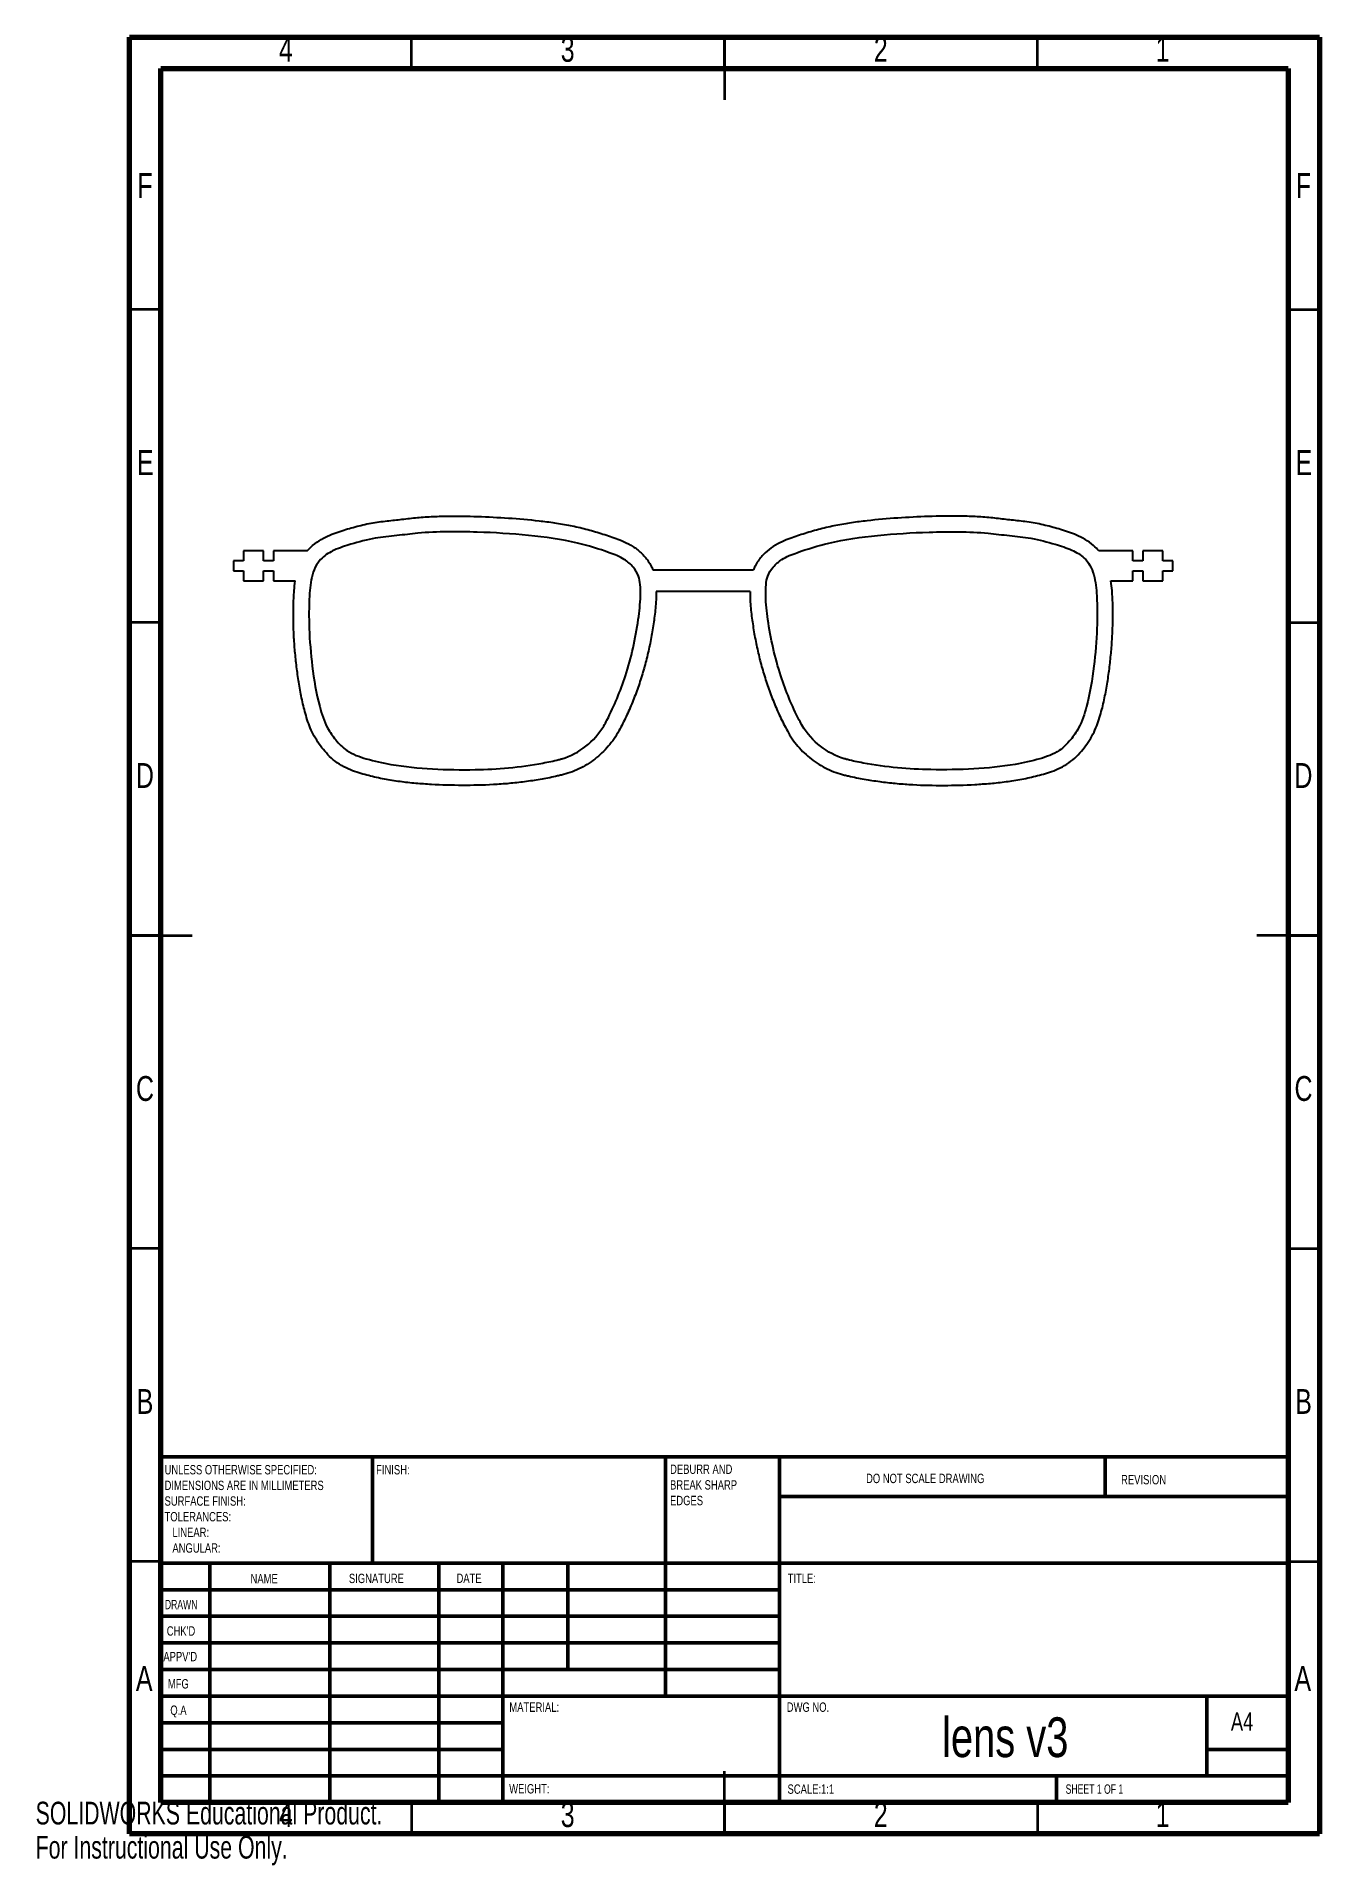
# Model space of a CAD drawing. Header units: millimetres. Extents: x 0 to 205, y 0 to 292.
import ezdxf

# ---------------------------------------------------------------- set-up
doc = ezdxf.new("R2010")
doc.units = ezdxf.units.MM
doc.styles.add('SLDTEXTSTYLE0', font='TXT', dxfattribs={"width": 0.686449})
doc.styles.add('SLDTEXTSTYLE1', font='TXT', dxfattribs={"width": 0.75})
doc.styles.add('SLDTEXTSTYLE2', font='TXT', dxfattribs={"width": 0.6875})
doc.styles.add('SLDTEXTSTYLE3', font='TXT', dxfattribs={"width": 0.7})

msp = doc.modelspace()

# ---------------------------------------------------------------- linework, layer by layer
at = {"color": 7, "linetype": 'Continuous', "lineweight": 70}
for p, q in [((15, 5), (15, 292)), ((15, 292), (205, 292)), ((205, 292), (205, 5)), ((20, 10), (20, 287)), ((20, 287), (200, 287)), ((200, 287), (200, 10)), ((200, 10), (20, 10)), ((205, 5), (15, 5))]:
    msp.add_line(p, q, dxfattribs=at)
at = {"color": 7, "linetype": 'Continuous', "lineweight": 35}
for p, q in [((60, 287), (60, 292)), ((110, 287), (110, 292)), ((110, 292), (110, 282)), ((160, 287), (160, 292)), ((20, 248.5), (15, 248.5)), ((200, 248.5), (205, 248.5)), ((20, 198.5), (15, 198.5)), ((200, 198.5), (205, 198.5)), ((20, 148.5), (15, 148.5)), ((15, 148.5), (25, 148.5)), ((205, 148.5), (195, 148.5)), ((200, 148.5), (205, 148.5)), ((20, 98.5), (15, 98.5)), ((200, 98.5), (205, 98.5)), ((20, 48.5), (15, 48.5)), ((200, 48.5), (205, 48.5)), ((110, 5), (110, 15)), ((60, 10), (60, 5)), ((110, 10), (110, 5)), ((160, 10), (160, 5))]:
    msp.add_line(p, q, dxfattribs=at)
at = {"color": 7, "linetype": 'Continuous', "lineweight": 25}
for p, q in [((31.59, 208.35), (31.59, 206.75)), ((33.19, 208.35), (31.59, 208.35)), ((33.19, 209.95), (33.19, 208.35)), ((36.39, 209.95), (33.19, 209.95)), ((36.39, 208.35), (36.39, 209.95)), ((37.99, 208.35), (36.39, 208.35)), ((37.99, 209.95), (37.99, 208.35)), ((43.38, 209.95), (37.99, 209.95)), ((175.19, 209.95), (169.79, 209.95)), ((175.19, 208.35), (175.19, 209.95)), ((176.79, 208.35), (175.19, 208.35)), ((176.79, 209.95), (176.79, 208.35)), ((179.99, 209.95), (176.79, 209.95)), ((179.99, 208.35), (179.99, 209.95)), ((181.59, 208.35), (179.99, 208.35)), ((181.59, 206.75), (181.59, 208.35)), ((31.59, 206.75), (33.19, 206.75)), ((33.19, 206.75), (33.19, 205.15)), ((33.19, 205.15), (36.39, 205.15)), ((36.39, 206.75), (37.99, 206.75)), ((36.39, 205.15), (36.39, 206.75)), ((37.99, 206.75), (37.99, 205.15)), ((37.99, 205.15), (41.45, 205.15)), ((98.55, 206.95), (114.62, 206.95)), ((171.72, 205.15), (175.19, 205.15)), ((175.19, 206.75), (176.79, 206.75)), ((175.19, 205.15), (175.19, 206.75)), ((176.79, 206.75), (176.79, 205.15)), ((176.79, 205.15), (179.99, 205.15)), ((179.99, 206.75), (181.59, 206.75)), ((179.99, 205.15), (179.99, 206.75)), ((114.08, 203.45), (99.09, 203.45))]:
    msp.add_line(p, q, dxfattribs=at)
at = {"color": 7, "linetype": 'Continuous', "lineweight": 50}
for p, q in [((20, 65.25), (200, 65.25)), ((20, 65.25), (20, 10)), ((53.8, 48.25), (53.8, 65.25)), ((100.6, 65.25), (100.6, 27)), ((118.8, 65.25), (118.8, 10)), ((170.8, 58.88), (170.8, 65.25)), ((200, 58.88), (118.8, 58.88)), ((200, 48.25), (20, 48.25)), ((27.8, 48.25), (27.8, 10)), ((46.99, 48.25), (46.99, 10)), ((64.4, 48.25), (64.4, 10)), ((74.6, 10), (74.6, 48.25)), ((85, 31.25), (85, 48.25)), ((118.8, 44), (20, 44)), ((118.8, 39.75), (20, 39.75)), ((118.8, 35.5), (20, 35.5)), ((118.8, 31.25), (20, 31.25)), ((74.6, 27), (20, 27)), ((74.6, 27), (200, 27)), ((187, 14.25), (187, 27)), ((74.6, 22.75), (20, 22.75)), ((74.6, 18.5), (20, 18.5)), ((200, 18.5), (187, 18.5)), ((20, 14.25), (200, 14.25)), ((163, 10), (163, 14.25))]:
    msp.add_line(p, q, dxfattribs=at)
at = {"color": 7, "linetype": 'Continuous', "lineweight": 25}
for points, knots in [([(43.38, 209.95), (43.65, 210.26), (44.35, 210.99), (45.62, 211.85), (46.97, 212.5), (48.71, 213.15), (50.68, 213.72), (53.22, 214.37), (55.87, 214.73), (58.18, 214.96), (60.63, 215.27), (63.17, 215.45), (66.49, 215.55), (70.61, 215.48), (75.49, 215.23), (79.57, 214.88), (82.88, 214.46), (85.38, 214.04), (87.88, 213.47), (89.9, 212.88), (91.5, 212.35), (92.66, 211.95), (93.95, 211.47), (95.39, 210.73), (96.74, 209.67), (97.66, 208.6), (98.21, 207.71), (98.44, 207.23), (98.52, 207.03), (98.55, 206.95)], [0.8306433, 0.8306433, 0.8306433, 0.8306433, 0.8359375, 0.84375, 0.8515625, 0.859375, 0.875, 0.890625, 0.90625, 0.921875, 0.9375, 0.953125, 0.96875, 1, 1.03125, 1.0625, 1.078125, 1.09375, 1.109375, 1.125, 1.1328125, 1.140625, 1.1484375, 1.15625, 1.1640625, 1.171875, 1.1757812, 1.1773186, 1.1782951, 1.1782951, 1.1782951, 1.1782951]), ([(169.79, 209.95), (169.53, 210.26), (168.82, 210.99), (167.56, 211.85), (166.21, 212.5), (164.46, 213.15), (162.49, 213.72), (159.95, 214.37), (157.3, 214.73), (154.99, 214.96), (152.54, 215.27), (150.01, 215.45), (146.68, 215.55), (142.56, 215.48), (137.68, 215.23), (133.6, 214.88), (130.29, 214.46), (127.8, 214.04), (125.29, 213.47), (123.27, 212.88), (121.67, 212.35), (120.51, 211.95), (119.22, 211.47), (117.78, 210.73), (116.44, 209.67), (115.51, 208.6), (114.97, 207.71), (114.74, 207.23), (114.65, 207.03), (114.62, 206.95)], [0.8306433, 0.8306433, 0.8306433, 0.8306433, 0.8359375, 0.84375, 0.8515625, 0.859375, 0.875, 0.890625, 0.90625, 0.921875, 0.9375, 0.953125, 0.96875, 1, 1.03125, 1.0625, 1.078125, 1.09375, 1.109375, 1.125, 1.1328125, 1.140625, 1.1484375, 1.15625, 1.1640625, 1.171875, 1.1757812, 1.1773186, 1.1782951, 1.1782951, 1.1782951, 1.1782951]), ([(70.52, 212.95), (73.26, 212.86), (78.62, 212.53), (85.74, 211.59), (90.76, 210), (93.85, 208.84), (95.43, 207.46), (96.33, 206.05), (96.58, 204.42), (96.62, 202.11), (96.08, 197.17), (94.57, 190.43), (92.26, 184.85), (89.58, 179.8), (86.61, 177.43), (82.88, 176.43), (80.05, 175.85), (75.6, 175.22), (69.7, 174.93), (63.43, 175.05), (57.58, 175.59), (53.02, 176.61), (49.84, 177.72), (47.9, 179.69), (46.29, 182), (45, 186.02), (44.12, 191.36), (43.61, 197.29), (43.65, 202.16), (43.94, 205.62), (44.74, 207.67), (45.89, 209.11), (47.82, 210.22), (50.71, 211.15), (54.04, 212.04), (57.65, 212.38), (63.05, 213.07), (67.36, 213.06), (70.52, 212.95)], [0, 0, 0, 0, 0.05333, 0.104676, 0.138994, 0.156126, 0.168163, 0.179233, 0.187848, 0.199877, 0.224212, 0.284354, 0.333875, 0.340967, 0.395924, 0.399302, 0.41612, 0.4521, 0.486641, 0.530963, 0.574268, 0.600433, 0.622253, 0.63837, 0.65327, 0.67688, 0.719472, 0.758708, 0.792399, 0.814497, 0.825633, 0.83474, 0.849761, 0.868009, 0.893986, 0.916476, 0.938522, 1, 1, 1, 1]), ([(142.66, 212.95), (139.92, 212.86), (134.56, 212.53), (127.44, 211.59), (122.41, 210), (119.32, 208.84), (117.74, 207.46), (116.84, 206.05), (116.59, 204.42), (116.55, 202.11), (117.09, 197.17), (118.6, 190.43), (120.91, 184.85), (123.6, 179.8), (126.57, 177.43), (130.3, 176.43), (133.12, 175.85), (137.57, 175.22), (143.47, 174.93), (149.75, 175.05), (155.59, 175.59), (160.15, 176.61), (163.34, 177.72), (165.28, 179.69), (166.88, 182), (168.17, 186.02), (169.05, 191.36), (169.56, 197.29), (169.52, 202.16), (169.23, 205.62), (168.43, 207.67), (167.28, 209.11), (165.36, 210.22), (162.46, 211.15), (159.14, 212.04), (155.53, 212.38), (150.12, 213.07), (145.82, 213.06), (142.66, 212.95)], [0, 0, 0, 0, 0.05333, 0.104676, 0.138994, 0.156126, 0.168163, 0.179233, 0.187848, 0.199877, 0.224212, 0.284354, 0.333875, 0.340967, 0.395924, 0.399302, 0.41612, 0.4521, 0.486641, 0.530963, 0.574268, 0.600433, 0.622253, 0.63837, 0.65327, 0.67688, 0.719472, 0.758708, 0.792399, 0.814497, 0.825633, 0.83474, 0.849761, 0.868009, 0.893986, 0.916476, 0.938522, 1, 1, 1, 1]), ([(99.09, 203.45), (99.09, 203.39), (99.1, 202.94), (99.07, 202.06), (98.98, 200.81), (98.79, 199.11), (98.48, 197.04), (98.01, 194.56), (97.42, 192.11), (96.72, 189.68), (95.9, 187.27), (94.96, 184.92), (94.06, 182.98), (93.33, 181.52), (92.6, 180.23), (91.71, 179.02), (90.38, 177.55), (88.83, 176.28), (87.1, 175.27), (85.74, 174.65), (84.5, 174.27), (83.67, 174.07), (82.4, 173.77), (80.56, 173.43), (78.08, 173.05), (75.59, 172.78), (72.26, 172.54), (68.13, 172.45), (64.02, 172.57), (60.71, 172.8), (58.2, 173.07), (55.69, 173.47), (53.6, 173.93), (51.94, 174.39), (50.62, 174.81), (49.22, 175.4), (47.79, 176.31), (46.64, 177.4), (45.71, 178.49), (44.86, 179.68), (43.89, 181.44), (43.13, 183.67), (42.52, 186.15), (42.05, 188.65), (41.7, 191.13), (41.43, 193.59), (41.24, 196.09), (41.15, 198.59), (41.16, 201.11), (41.24, 203.21), (41.37, 204.63), (41.45, 205.15)], [0.1954889, 0.1954889, 0.1954889, 0.1954889, 0.1964654, 0.203125, 0.2109375, 0.21875, 0.234375, 0.25, 0.265625, 0.28125, 0.296875, 0.3125, 0.328125, 0.3359375, 0.34375, 0.3515625, 0.359375, 0.375, 0.3828125, 0.390625, 0.3984375, 0.4023438, 0.40625, 0.421875, 0.4375, 0.453125, 0.46875, 0.5, 0.53125, 0.546875, 0.5625, 0.578125, 0.59375, 0.6015625, 0.609375, 0.6171875, 0.625, 0.6328125, 0.640625, 0.6484375, 0.65625, 0.671875, 0.6875, 0.703125, 0.71875, 0.734375, 0.75, 0.765625, 0.78125, 0.796875, 0.8054972, 0.8054972, 0.8054972, 0.8054972]), ([(114.08, 203.45), (114.08, 203.39), (114.08, 202.94), (114.1, 202.06), (114.19, 200.81), (114.38, 199.11), (114.69, 197.04), (115.16, 194.56), (115.75, 192.11), (116.45, 189.68), (117.28, 187.27), (118.21, 184.92), (119.11, 182.98), (119.85, 181.52), (120.57, 180.23), (121.46, 179.02), (122.8, 177.55), (124.35, 176.28), (126.07, 175.27), (127.43, 174.65), (128.67, 174.27), (129.5, 174.07), (130.77, 173.77), (132.61, 173.43), (135.09, 173.05), (137.58, 172.78), (140.91, 172.54), (145.04, 172.45), (149.16, 172.57), (152.46, 172.8), (154.97, 173.07), (157.48, 173.47), (159.58, 173.93), (161.23, 174.39), (162.56, 174.81), (163.95, 175.4), (165.38, 176.31), (166.53, 177.4), (167.46, 178.49), (168.31, 179.68), (169.28, 181.44), (170.05, 183.67), (170.65, 186.15), (171.12, 188.65), (171.47, 191.13), (171.74, 193.59), (171.93, 196.09), (172.03, 198.59), (172.02, 201.11), (171.94, 203.21), (171.8, 204.63), (171.72, 205.15)], [0.1954889, 0.1954889, 0.1954889, 0.1954889, 0.1964654, 0.203125, 0.2109375, 0.21875, 0.234375, 0.25, 0.265625, 0.28125, 0.296875, 0.3125, 0.328125, 0.3359375, 0.34375, 0.3515625, 0.359375, 0.375, 0.3828125, 0.390625, 0.3984375, 0.4023438, 0.40625, 0.421875, 0.4375, 0.453125, 0.46875, 0.5, 0.53125, 0.546875, 0.5625, 0.578125, 0.59375, 0.6015625, 0.609375, 0.6171875, 0.625, 0.6328125, 0.640625, 0.6484375, 0.65625, 0.671875, 0.6875, 0.703125, 0.71875, 0.734375, 0.75, 0.765625, 0.78125, 0.796875, 0.8054972, 0.8054972, 0.8054972, 0.8054972])]:
    msp.add_open_spline(points, degree=3, knots=knots, dxfattribs=at)

# ---------------------------------------------------------------- texts
at = {"color": 7, "linetype": 'Continuous', "lineweight": 0}
for s, insert, char_height, attachment_point, style in [('4', (39.96, 292.06), 3.97, 2, 'SLDTEXTSTYLE1'), ('3', (84.96, 292.06), 3.97, 2, 'SLDTEXTSTYLE1'), ('2', (134.96, 292.06), 3.97, 2, 'SLDTEXTSTYLE1'), ('1', (179.96, 292.06), 3.97, 2, 'SLDTEXTSTYLE1'), ('F', (17.46, 270.31), 3.97, 2, 'SLDTEXTSTYLE1'), ('F', (202.46, 270.31), 3.97, 2, 'SLDTEXTSTYLE1'), ('E', (17.51, 226.06), 3.97, 2, 'SLDTEXTSTYLE1'), ('E', (202.51, 226.06), 3.97, 2, 'SLDTEXTSTYLE1'), ('D', (17.45, 176.06), 3.97, 2, 'SLDTEXTSTYLE1'), ('D', (202.45, 176.06), 3.97, 2, 'SLDTEXTSTYLE1'), ('C', (17.46, 126.06), 3.97, 2, 'SLDTEXTSTYLE1'), ('C', (202.46, 126.06), 3.97, 2, 'SLDTEXTSTYLE1'), ('B', (17.47, 76.06), 3.97, 2, 'SLDTEXTSTYLE1'), ('B', (202.47, 76.06), 3.97, 2, 'SLDTEXTSTYLE1'), ('UNLESS OTHERWISE SPECIFIED:^JDIMENSIONS ARE IN MILLIMETERS^JSURFACE FINISH:^JTOLERANCES:^J   LINEAR:^J   ANGULAR:', (20.59, 63.92), 1.5, 1, 'SLDTEXTSTYLE1'), ('FINISH:', (54.37, 63.92), 1.5, 1, 'SLDTEXTSTYLE1'), ('DEBURR AND ^JBREAK SHARP ^JEDGES', (101.31, 64), 1.5, 1, 'SLDTEXTSTYLE1'), ('DO NOT SCALE DRAWING', (132.61, 62.53), 1.5, 1, 'SLDTEXTSTYLE1'), ('REVISION', (173.33, 62.33), 1.5, 1, 'SLDTEXTSTYLE1'), ('NAME', (34.32, 46.5), 1.5, 1, 'SLDTEXTSTYLE1'), ('SIGNATURE', (50.03, 46.56), 1.5, 1, 'SLDTEXTSTYLE1'), ('DATE', (67.21, 46.58), 1.5, 1, 'SLDTEXTSTYLE1'), ('TITLE:', (120.09, 46.58), 1.5, 1, 'SLDTEXTSTYLE1'), ('DRAWN', (20.64, 42.38), 1.5, 1, 'SLDTEXTSTYLE0'), ("CHK'D", (20.94, 38.16), 1.5, 1, 'SLDTEXTSTYLE1'), ("APPV'D", (20.4, 34.07), 1.5, 1, 'SLDTEXTSTYLE1'), ('A', (17.34, 31.81), 3.97, 2, 'SLDTEXTSTYLE1'), ('MFG', (21.12, 29.72), 1.5, 1, 'SLDTEXTSTYLE1'), ('A', (202.34, 31.81), 3.97, 2, 'SLDTEXTSTYLE1'), ('Q.A', (21.51, 25.5), 1.5, 1, 'SLDTEXTSTYLE1'), ('MATERIAL:', (75.65, 25.99), 1.5, 1, 'SLDTEXTSTYLE1'), ('DWG NO.', (119.95, 25.99), 1.5, 1, 'SLDTEXTSTYLE1'), ('lens v3', (154.83, 23.61), 6.35, 2, 'SLDTEXTSTYLE1'), ('A4', (190.87, 24.41), 2.91, 1, 'SLDTEXTSTYLE1'), ('WEIGHT:', (75.62, 12.95), 1.499, 1, 'SLDTEXTSTYLE1'), ('SCALE:1:1', (120.07, 12.9), 1.5, 1, 'SLDTEXTSTYLE1'), ('SHEET 1 OF 1', (164.48, 12.9), 1.5, 1, 'SLDTEXTSTYLE2'), ('4', (39.96, 10.06), 3.97, 2, 'SLDTEXTSTYLE1'), ('3', (84.96, 10.06), 3.97, 2, 'SLDTEXTSTYLE1'), ('2', (134.96, 10.06), 3.97, 2, 'SLDTEXTSTYLE1'), ('1', (179.96, 10.06), 3.97, 2, 'SLDTEXTSTYLE1')]:
    msp.add_mtext(s, dxfattribs=dict(at, insert=insert, char_height=char_height, attachment_point=attachment_point, style=style))
at = {"color": 7, "linetype": 'Continuous', "char_height": 3.633, "attachment_point": 1, "style": 'SLDTEXTSTYLE3'}
for s, insert in [('SOLIDWORKS Educational Product.', (0, 10.13)), ('For Instructional Use Only.', (0, 4.68))]:
    msp.add_mtext(s, dxfattribs=dict(at, insert=insert))

doc.saveas('drawing.dxf')
